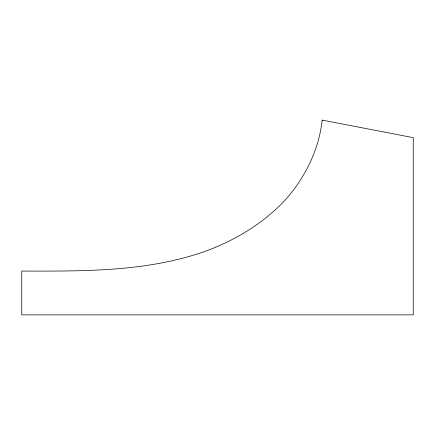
<?xml version="1.0" encoding="UTF-8"?>
<svg xmlns="http://www.w3.org/2000/svg" width="435" height="435" viewBox="0 0 435 435"><rect width="100%" height="100%" fill="white"/><g stroke="black" fill="none" stroke-linecap="round" stroke-linejoin="round"><path stroke-width="0.65" d="M322.204 120.12C318.692 151.037 304.103 179.758 282.978 202.378C261.332 224.607 234.193 240.718 205.157 251.327C146.388 272.071 83.232 271.13 21.75 271.076L21.75 314.88L413.25 314.88L413.25 137.65L322.204 120.12"/></g></svg>
